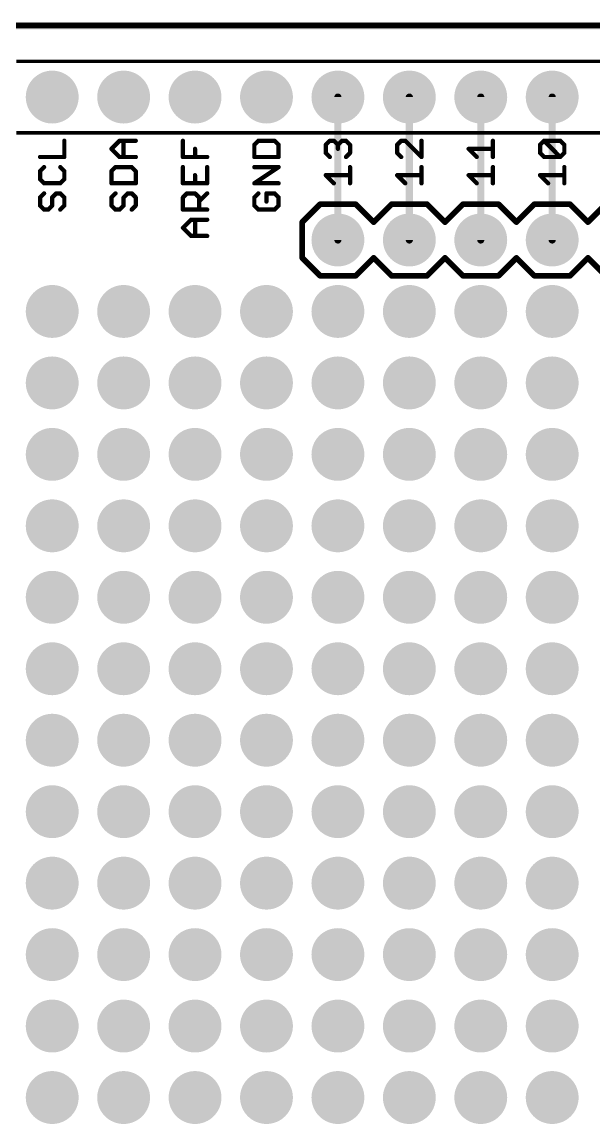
# Model space of a CAD drawing. Extents: x -16 to 96, y -18 to 53.
# Drawn here: x 9.09 to 29.43, y 14.3 to 53.47 of the extents above; entities that cross this region are included whole.
import ezdxf

# ---------------------------------------------------------------- set-up
doc = ezdxf.new("R2010")
doc.units = 0
for name, color, linetype in [('1', 12, 'CONTINUOUS'), ('16', 132, 'CONTINUOUS'), ('17', 110, 'CONTINUOUS'), ('18', 110, 'CONTINUOUS'), ('20', 53, 'CONTINUOUS'), ('21', 41, 'CONTINUOUS'), ('51', 53, 'CONTINUOUS')]:
    doc.layers.add(name, color=color, linetype=linetype)

# ---------------------------------------------------------------- blocks, each defined once
blk = doc.blocks.new('RECT')
blk.add_solid([(-0.5, -0.5), (0.5, -0.5), (-0.5, 0.5), (0.5, 0.5)])
blk = doc.blocks.new('ROUNDP')
at = {"const_width": 0.5}
blk.add_lwpolyline([(0, -0.25, 1), (0, 0.25, 1), (0, -0.25)], format="xyb", dxfattribs=at)
blk = doc.blocks.new('ROUNDV')
at = {"const_width": 0.5}
blk.add_lwpolyline([(0, -0.25, 1), (0, 0.25, 1), (0, -0.25)], format="xyb", dxfattribs=at)

msp = doc.modelspace()

# ---------------------------------------------------------------- linework, layer by layer
at = {"layer": '1', "const_width": 0.254}
for points in [[(55.88, 53.34), (2.54, 53.34)], [(20.32, 45.72), (20.32, 50.8)], [(22.86, 45.72), (22.86, 50.8)], [(25.4, 45.72), (25.4, 50.8)], [(27.94, 45.72), (27.94, 50.8)]]:
    msp.add_lwpolyline(points, dxfattribs=at)
at = {"layer": '1', "const_width": 0.127}
for points in [[(20.3835, 50.8, 1), (20.2565, 50.8)], [(22.9235, 50.8, 1), (22.7965, 50.8)], [(25.4635, 50.8, 1), (25.3365, 50.8)], [(28.0035, 50.8, 1), (27.8765, 50.8)], [(20.2565, 45.72, 1), (20.3835, 45.72)], [(22.7965, 45.72, 1), (22.9235, 45.72)], [(25.3365, 45.72, 1), (25.4635, 45.72)], [(27.8765, 45.72, 1), (28.0035, 45.72)]]:
    msp.add_lwpolyline(points, format="xyb", dxfattribs=at)
at = {"layer": '16', "const_width": 0.254}
msp.add_lwpolyline([(55.88, 53.34), (2.54, 53.34)], dxfattribs=at)
at = {"layer": '20', "const_width": 0.2032}
msp.add_lwpolyline([(55.88, 53.34), (2.54, 53.34)], dxfattribs=at)
at = {"layer": '21'}
for points, const_width in [([(10.5918, 48.6707), (10.5918, 49.2469)], 0.1524), ([(12.2675, 48.9588), (12.5556, 49.2469)], 0.1524), ([(12.5556, 48.6707), (12.2675, 48.9588)], 0.1524), ([(12.5556, 49.2469), (13.1318, 49.2469)], 0.1524), ([(12.6996, 48.6707), (12.6996, 49.2469)], 0.1524), ([(14.8075, 48.6707), (14.8075, 49.2469)], 0.1524), ([(15.2396, 48.6707), (15.2396, 48.9588)], 0.1524), ([(17.4915, 49.2469), (17.3475, 49.1029)], 0.1524), ([(17.3475, 49.1029), (17.3475, 48.6707)], 0.1524), ([(18.0677, 49.2469), (17.4915, 49.2469)], 0.1524), ([(18.2118, 49.1029), (18.0677, 49.2469)], 0.1524), ([(18.2118, 48.6707), (18.2118, 49.1029)], 0.1524), ([(19.8875, 49.1029), (20.0315, 49.2469)], 0.1524), ([(19.8875, 48.8147), (19.8875, 49.1029)], 0.1524), ([(20.0315, 49.2469), (20.1756, 49.2469)], 0.1524), ([(20.1756, 49.2469), (20.3196, 49.1029)], 0.1524), ([(20.3196, 49.1029), (20.4637, 49.2469)], 0.1524), ([(20.3196, 49.1029), (20.3196, 48.9588)], 0.1524), ([(20.4637, 49.2469), (20.6077, 49.2469)], 0.1524), ([(20.6077, 49.2469), (20.7518, 49.1029)], 0.1524), ([(20.7518, 49.1029), (20.7518, 48.8147)], 0.1524), ([(22.5715, 49.2469), (22.4275, 49.1029)], 0.1524), ([(22.4275, 49.1029), (22.4275, 48.8147)], 0.1524), ([(22.7156, 49.2469), (22.5715, 49.2469)], 0.1524), ([(23.2918, 48.6707), (22.7156, 49.2469)], 0.1524), ([(23.2918, 49.2469), (23.2918, 48.6707)], 0.1524), ([(25.2556, 48.6707), (24.9675, 48.9588)], 0.1524), ([(24.9675, 48.9588), (25.8318, 48.9588)], 0.1524), ([(25.8318, 48.6707), (25.8318, 49.2469)], 0.1524), ([(27.5075, 49.1029), (27.6515, 49.2469)], 0.1524), ([(27.5075, 48.8147), (27.5075, 49.1029)], 0.1524), ([(27.6515, 49.2469), (28.2277, 49.2469)], 0.1524), ([(28.2277, 48.6707), (27.6515, 49.2469)], 0.1524), ([(28.2277, 49.2469), (28.3718, 49.1029)], 0.1524), ([(28.3718, 49.1029), (28.3718, 48.8147)], 0.1524), ([(9.7275, 48.6707), (10.5918, 48.6707)], 0.1524), ([(13.1318, 48.6707), (12.5556, 48.6707)], 0.1524), ([(15.6718, 48.6707), (14.8075, 48.6707)], 0.1524), ([(17.3475, 48.6707), (18.2118, 48.6707)], 0.1524), ([(20.0315, 48.6707), (19.8875, 48.8147)], 0.1524), ([(20.7518, 48.8147), (20.6077, 48.6707)], 0.1524), ([(22.4275, 48.8147), (22.5715, 48.6707)], 0.1524), ([(27.6515, 48.6707), (27.5075, 48.8147)], 0.1524), ([(28.2277, 48.6707), (27.6515, 48.6707)], 0.1524), ([(28.3718, 48.8147), (28.2277, 48.6707)], 0.1524), ([(9.8715, 48.3114), (9.7275, 48.1673)], 0.1524), ([(9.7275, 48.1673), (9.7275, 47.8792)], 0.1524), ([(10.5918, 48.1673), (10.4477, 48.3114)], 0.1524), ([(10.5918, 47.8792), (10.5918, 48.1673)], 0.1524), ([(12.4115, 48.3114), (12.2675, 48.1673)], 0.1524), ([(12.2675, 48.1673), (12.2675, 47.7352)], 0.1524), ([(12.9877, 48.3114), (12.4115, 48.3114)], 0.1524), ([(13.1318, 48.1673), (12.9877, 48.3114)], 0.1524), ([(13.1318, 47.7352), (13.1318, 48.1673)], 0.1524), ([(14.8075, 48.3114), (14.8075, 47.7352)], 0.1524), ([(15.6718, 47.7352), (15.6718, 48.3114)], 0.1524), ([(17.3475, 47.7352), (18.2118, 48.3114)], 0.1524), ([(18.2118, 48.3114), (17.3475, 48.3114)], 0.1524), ([(20.7518, 47.7352), (20.7518, 48.3114)], 0.1524), ([(23.2918, 47.7352), (23.2918, 48.3114)], 0.1524), ([(25.8318, 47.7352), (25.8318, 48.3114)], 0.1524), ([(28.3718, 47.7352), (28.3718, 48.3114)], 0.1524), ([(9.7275, 47.8792), (9.8715, 47.7352)], 0.1524), ([(9.8715, 47.7352), (10.4477, 47.7352)], 0.1524), ([(10.4477, 47.7352), (10.5918, 47.8792)], 0.1524), ([(12.2675, 47.7352), (13.1318, 47.7352)], 0.1524), ([(14.8075, 47.7352), (15.6718, 47.7352)], 0.1524), ([(15.2396, 47.7352), (15.2396, 48.0233)], 0.1524), ([(18.2118, 47.7352), (17.3475, 47.7352)], 0.1524), ([(20.1756, 47.7352), (19.8875, 48.0233)], 0.1524), ([(19.8875, 48.0233), (20.7518, 48.0233)], 0.1524), ([(22.7156, 47.7352), (22.4275, 48.0233)], 0.1524), ([(22.4275, 48.0233), (23.2918, 48.0233)], 0.1524), ([(25.2556, 47.7352), (24.9675, 48.0233)], 0.1524), ([(24.9675, 48.0233), (25.8318, 48.0233)], 0.1524), ([(27.7956, 47.7352), (27.5075, 48.0233)], 0.1524), ([(27.5075, 48.0233), (28.3718, 48.0233)], 0.1524), ([(9.8715, 47.3759), (9.7275, 47.2318)], 0.1524), ([(10.1596, 47.2318), (10.3037, 47.3759)], 0.1524), ([(10.3037, 47.3759), (10.4477, 47.3759)], 0.1524), ([(10.4477, 47.3759), (10.5918, 47.2318)], 0.1524), ([(12.4115, 47.3759), (12.2675, 47.2318)], 0.1524), ([(12.6996, 47.2318), (12.8437, 47.3759)], 0.1524), ([(12.8437, 47.3759), (12.9877, 47.3759)], 0.1524), ([(12.9877, 47.3759), (13.1318, 47.2318)], 0.1524), ([(14.8075, 47.2318), (14.9515, 47.3759)], 0.1524), ([(14.9515, 47.3759), (15.2396, 47.3759)], 0.1524), ([(15.2396, 47.3759), (15.3837, 47.2318)], 0.1524), ([(15.3837, 47.0878), (15.6718, 47.3759)], 0.1524), ([(17.4915, 47.3759), (17.3475, 47.2318)], 0.1524), ([(18.0677, 47.3759), (17.7796, 47.3759)], 0.1524), ([(17.7796, 47.3759), (17.7796, 47.0878)], 0.1524), ([(18.2118, 47.2318), (18.0677, 47.3759)], 0.1524), ([(9.7275, 47.2318), (9.7275, 46.9437)], 0.1524), ([(9.7275, 46.9437), (9.8715, 46.7996)], 0.1524), ([(10.0156, 46.7996), (10.1596, 46.9437)], 0.1524), ([(10.1596, 46.9437), (10.1596, 47.2318)], 0.1524), ([(10.5918, 46.9437), (10.4477, 46.7996)], 0.1524), ([(10.5918, 47.2318), (10.5918, 46.9437)], 0.1524), ([(12.2675, 47.2318), (12.2675, 46.9437)], 0.1524), ([(12.2675, 46.9437), (12.4115, 46.7996)], 0.1524), ([(12.5556, 46.7996), (12.6996, 46.9437)], 0.1524), ([(12.6996, 46.9437), (12.6996, 47.2318)], 0.1524), ([(13.1318, 46.9437), (12.9877, 46.7996)], 0.1524), ([(13.1318, 47.2318), (13.1318, 46.9437)], 0.1524), ([(14.8075, 46.7996), (14.8075, 47.2318)], 0.1524), ([(15.3837, 47.2318), (15.3837, 46.7996)], 0.1524), ([(17.3475, 47.2318), (17.3475, 46.9437)], 0.1524), ([(17.3475, 46.9437), (17.4915, 46.7996)], 0.1524), ([(18.0677, 46.7996), (18.2118, 46.9437)], 0.1524), ([(18.2118, 46.9437), (18.2118, 47.2318)], 0.1524), ([(19.05, 46.355), (19.685, 46.99)], 0.2032), ([(19.685, 46.99), (20.955, 46.99)], 0.2032), ([(20.955, 46.99), (21.59, 46.355)], 0.2032), ([(21.59, 46.355), (22.225, 46.99)], 0.2032), ([(22.225, 46.99), (23.495, 46.99)], 0.2032), ([(23.495, 46.99), (24.13, 46.355)], 0.2032), ([(24.13, 46.355), (24.765, 46.99)], 0.2032), ([(24.765, 46.99), (26.035, 46.99)], 0.2032), ([(26.67, 46.355), (26.035, 46.99)], 0.2032), ([(26.67, 46.355), (27.305, 46.99)], 0.2032), ([(27.305, 46.99), (28.575, 46.99)], 0.2032), ([(28.575, 46.99), (29.21, 46.355)], 0.2032), ([(29.21, 46.355), (29.845, 46.99)], 0.2032), ([(9.8715, 46.7996), (10.0156, 46.7996)], 0.1524), ([(12.4115, 46.7996), (12.5556, 46.7996)], 0.1524), ([(15.6718, 46.7996), (14.8075, 46.7996)], 0.1524), ([(17.4915, 46.7996), (18.0677, 46.7996)], 0.1524), ([(14.8075, 46.1522), (15.0956, 46.4403)], 0.1524), ([(15.0956, 45.8641), (14.8075, 46.1522)], 0.1524), ([(15.0956, 46.4403), (15.6718, 46.4403)], 0.1524), ([(15.2396, 45.8641), (15.2396, 46.4403)], 0.1524), ([(19.05, 45.085), (19.05, 46.355)], 0.2032), ([(15.6718, 45.8641), (15.0956, 45.8641)], 0.1524), ([(19.685, 44.45), (19.05, 45.085)], 0.2032), ([(21.59, 45.085), (20.955, 44.45)], 0.2032), ([(22.225, 44.45), (21.59, 45.085)], 0.2032), ([(24.13, 45.085), (23.495, 44.45)], 0.2032), ([(24.765, 44.45), (24.13, 45.085)], 0.2032), ([(26.035, 44.45), (26.67, 45.085)], 0.2032), ([(27.305, 44.45), (26.67, 45.085)], 0.2032), ([(29.21, 45.085), (28.575, 44.45)], 0.2032), ([(29.845, 44.45), (29.21, 45.085)], 0.2032), ([(20.955, 44.45), (19.685, 44.45)], 0.2032), ([(23.495, 44.45), (22.225, 44.45)], 0.2032), ([(26.035, 44.45), (24.765, 44.45)], 0.2032), ([(28.575, 44.45), (27.305, 44.45)], 0.2032)]:
    msp.add_lwpolyline(points, dxfattribs=dict(at, const_width=const_width))
for points, const_width in [([(10.6299, 49.2469, 1), (10.5537, 49.2469)], 0.0762), ([(12.2944, 48.9857, 1), (12.2405, 48.9319)], 0.0762), ([(12.2405, 48.9857, 1), (12.2944, 48.9319)], 0.0762), ([(12.5556, 49.285, 1), (12.5556, 49.2088)], 0.0762), ([(12.5825, 49.22, 1), (12.5286, 49.2738)], 0.0762), ([(12.7377, 49.2469, 1), (12.6615, 49.2469)], 0.0762), ([(13.1318, 49.2088, 1), (13.1318, 49.285)], 0.0762), ([(14.8456, 49.2469, 1), (14.7694, 49.2469)], 0.0762), ([(15.2777, 48.9588, 1), (15.2015, 48.9588)], 0.0762), ([(17.3205, 49.1298, 1), (17.3744, 49.0759)], 0.0762), ([(17.3856, 49.1029, 1), (17.3094, 49.1029)], 0.0762), ([(17.4915, 49.285, 1), (17.4915, 49.2088)], 0.0762), ([(17.5185, 49.22, 1), (17.4646, 49.2738)], 0.0762), ([(18.0947, 49.2738, 1), (18.0408, 49.22)], 0.0762), ([(18.0677, 49.2088, 1), (18.0677, 49.285)], 0.0762), ([(18.2499, 49.1029, 1), (18.1737, 49.1029)], 0.0762), ([(18.1849, 49.0759, 1), (18.2387, 49.1298)], 0.0762), ([(19.8605, 49.1298, 1), (19.9144, 49.0759)], 0.0762), ([(19.9256, 49.1029, 1), (19.8494, 49.1029)], 0.0762), ([(20.0315, 49.285, 1), (20.0315, 49.2088)], 0.0762), ([(20.0585, 49.22, 1), (20.0046, 49.2738)], 0.0762), ([(20.2025, 49.2738, 1), (20.1486, 49.22)], 0.0762), ([(20.1756, 49.2088, 1), (20.1756, 49.285)], 0.0762), ([(20.3577, 49.1029, 1), (20.2815, 49.1029)], 0.0762), ([(20.2927, 49.1298, 1), (20.3466, 49.0759)], 0.0762), ([(20.2815, 48.9588, 1), (20.3577, 48.9588)], 0.0762), ([(20.2927, 49.0759, 1), (20.3466, 49.1298)], 0.0762), ([(20.4637, 49.285, 1), (20.4637, 49.2088)], 0.0762), ([(20.4906, 49.22, 1), (20.4367, 49.2738)], 0.0762), ([(20.6347, 49.2738, 1), (20.5808, 49.22)], 0.0762), ([(20.6077, 49.2088, 1), (20.6077, 49.285)], 0.0762), ([(20.7899, 49.1029, 1), (20.7137, 49.1029)], 0.0762), ([(20.7249, 49.0759, 1), (20.7787, 49.1298)], 0.0762), ([(22.4005, 49.1298, 1), (22.4544, 49.0759)], 0.0762), ([(22.4656, 49.1029, 1), (22.3894, 49.1029)], 0.0762), ([(22.5715, 49.285, 1), (22.5715, 49.2088)], 0.0762), ([(22.5985, 49.22, 1), (22.5446, 49.2738)], 0.0762), ([(22.7425, 49.2738, 1), (22.6886, 49.22)], 0.0762), ([(22.7156, 49.2088, 1), (22.7156, 49.285)], 0.0762), ([(23.3299, 49.2469, 1), (23.2537, 49.2469)], 0.0762), ([(24.9944, 48.9857, 1), (24.9405, 48.9319)], 0.0762), ([(24.9675, 48.9969, 1), (24.9675, 48.9207)], 0.0762), ([(25.8699, 49.2469, 1), (25.7937, 49.2469)], 0.0762), ([(25.8318, 48.9207, 1), (25.8318, 48.9969)], 0.0762), ([(27.4805, 49.1298, 1), (27.5344, 49.0759)], 0.0762), ([(27.5456, 49.1029, 1), (27.4694, 49.1029)], 0.0762), ([(27.6515, 49.285, 1), (27.6515, 49.2088)], 0.0762), ([(27.6785, 49.2738, 1), (27.6246, 49.22)], 0.0762), ([(27.6785, 49.22, 1), (27.6246, 49.2738)], 0.0762), ([(28.2547, 49.2738, 1), (28.2008, 49.22)], 0.0762), ([(28.2277, 49.2088, 1), (28.2277, 49.285)], 0.0762), ([(28.4099, 49.1029, 1), (28.3337, 49.1029)], 0.0762), ([(28.3449, 49.0759, 1), (28.3987, 49.1298)], 0.0762), ([(9.7275, 48.7088, 1), (9.7275, 48.6326)], 0.0762), ([(10.5537, 48.6707, 1), (10.6299, 48.6707)], 0.0762), ([(10.5918, 48.6326, 1), (10.5918, 48.7088)], 0.0762), ([(12.5556, 48.7088, 1), (12.5556, 48.6326)], 0.0762), ([(12.5286, 48.6437, 1), (12.5825, 48.6976)], 0.0762), ([(12.6615, 48.6707, 1), (12.7377, 48.6707)], 0.0762), ([(13.1318, 48.6326, 1), (13.1318, 48.7088)], 0.0762), ([(14.8075, 48.7088, 1), (14.8075, 48.6326)], 0.0762), ([(14.7694, 48.6707, 1), (14.8456, 48.6707)], 0.0762), ([(15.2015, 48.6707, 1), (15.2777, 48.6707)], 0.0762), ([(15.6718, 48.6326, 1), (15.6718, 48.7088)], 0.0762), ([(17.3475, 48.7088, 1), (17.3475, 48.6326)], 0.0762), ([(17.3094, 48.6707, 1), (17.3856, 48.6707)], 0.0762), ([(18.1737, 48.6707, 1), (18.2499, 48.6707)], 0.0762), ([(18.2118, 48.6326, 1), (18.2118, 48.7088)], 0.0762), ([(19.9144, 48.8417, 1), (19.8605, 48.7878)], 0.0762), ([(19.8494, 48.8147, 1), (19.9256, 48.8147)], 0.0762), ([(20.0046, 48.6437, 1), (20.0585, 48.6976)], 0.0762), ([(20.5808, 48.6976, 1), (20.6347, 48.6437)], 0.0762), ([(20.7137, 48.8147, 1), (20.7899, 48.8147)], 0.0762), ([(20.7787, 48.7878, 1), (20.7249, 48.8417)], 0.0762), ([(22.4544, 48.8417, 1), (22.4005, 48.7878)], 0.0762), ([(22.3894, 48.8147, 1), (22.4656, 48.8147)], 0.0762), ([(22.5446, 48.6437, 1), (22.5985, 48.6976)], 0.0762), ([(23.2537, 48.6707, 1), (23.3299, 48.6707)], 0.0762), ([(23.2649, 48.6437, 1), (23.3187, 48.6976)], 0.0762), ([(25.2286, 48.6437, 1), (25.2825, 48.6976)], 0.0762), ([(25.7937, 48.6707, 1), (25.8699, 48.6707)], 0.0762), ([(27.5344, 48.8417, 1), (27.4805, 48.7878)], 0.0762), ([(27.4694, 48.8147, 1), (27.5456, 48.8147)], 0.0762), ([(27.6515, 48.7088, 1), (27.6515, 48.6326)], 0.0762), ([(27.6246, 48.6437, 1), (27.6785, 48.6976)], 0.0762), ([(28.2008, 48.6976, 1), (28.2547, 48.6437)], 0.0762), ([(28.2008, 48.6437, 1), (28.2547, 48.6976)], 0.0762), ([(28.2277, 48.6326, 1), (28.2277, 48.7088)], 0.0762), ([(28.3337, 48.8147, 1), (28.4099, 48.8147)], 0.0762), ([(28.3987, 48.7878, 1), (28.3449, 48.8417)], 0.0762), ([(9.7005, 48.1943, 1), (9.7544, 48.1404)], 0.0762), ([(9.7656, 48.1673, 1), (9.6894, 48.1673)], 0.0762), ([(9.8985, 48.2844, 1), (9.8446, 48.3383)], 0.0762), ([(10.4747, 48.3383, 1), (10.4208, 48.2844)], 0.0762), ([(10.6299, 48.1673, 1), (10.5537, 48.1673)], 0.0762), ([(10.5649, 48.1404, 1), (10.6187, 48.1943)], 0.0762), ([(12.2405, 48.1943, 1), (12.2944, 48.1404)], 0.0762), ([(12.3056, 48.1673, 1), (12.2294, 48.1673)], 0.0762), ([(12.4115, 48.3495, 1), (12.4115, 48.2733)], 0.0762), ([(12.4385, 48.2844, 1), (12.3846, 48.3383)], 0.0762), ([(13.0147, 48.3383, 1), (12.9608, 48.2844)], 0.0762), ([(12.9877, 48.2733, 1), (12.9877, 48.3495)], 0.0762), ([(13.1699, 48.1673, 1), (13.0937, 48.1673)], 0.0762), ([(13.1049, 48.1404, 1), (13.1587, 48.1943)], 0.0762), ([(14.8456, 48.3114, 1), (14.7694, 48.3114)], 0.0762), ([(15.7099, 48.3114, 1), (15.6337, 48.3114)], 0.0762), ([(17.3475, 48.3495, 1), (17.3475, 48.2733)], 0.0762), ([(18.2329, 48.2797, 1), (18.1907, 48.3431)], 0.0762), ([(18.2118, 48.2733, 1), (18.2118, 48.3495)], 0.0762), ([(20.7899, 48.3114, 1), (20.7137, 48.3114)], 0.0762), ([(23.3299, 48.3114, 1), (23.2537, 48.3114)], 0.0762), ([(25.8699, 48.3114, 1), (25.7937, 48.3114)], 0.0762), ([(28.4099, 48.3114, 1), (28.3337, 48.3114)], 0.0762), ([(9.7544, 47.9062, 1), (9.7005, 47.8523)], 0.0762), ([(9.6894, 47.8792, 1), (9.7656, 47.8792)], 0.0762), ([(9.8715, 47.7733, 1), (9.8715, 47.6971)], 0.0762), ([(9.8446, 47.7082, 1), (9.8985, 47.7621)], 0.0762), ([(10.4208, 47.7621, 1), (10.4747, 47.7082)], 0.0762), ([(10.4477, 47.6971, 1), (10.4477, 47.7733)], 0.0762), ([(10.5537, 47.8792, 1), (10.6299, 47.8792)], 0.0762), ([(10.6187, 47.8523, 1), (10.5649, 47.9062)], 0.0762), ([(12.2675, 47.7733, 1), (12.2675, 47.6971)], 0.0762), ([(13.1318, 47.6971, 1), (13.1318, 47.7733)], 0.0762), ([(14.8075, 47.7733, 1), (14.8075, 47.6971)], 0.0762), ([(15.2777, 48.0233, 1), (15.2015, 48.0233)], 0.0762), ([(15.6718, 47.6971, 1), (15.6718, 47.7733)], 0.0762), ([(17.3263, 47.7669, 1), (17.3686, 47.7035)], 0.0762), ([(17.3475, 47.7733, 1), (17.3475, 47.6971)], 0.0762), ([(18.2118, 47.6971, 1), (18.2118, 47.7733)], 0.0762), ([(19.9144, 48.0502, 1), (19.8605, 47.9963)], 0.0762), ([(19.8875, 48.0614, 1), (19.8875, 47.9852)], 0.0762), ([(20.1486, 47.7082, 1), (20.2025, 47.7621)], 0.0762), ([(20.7518, 47.9852, 1), (20.7518, 48.0614)], 0.0762), ([(22.4544, 48.0502, 1), (22.4005, 47.9963)], 0.0762), ([(22.4275, 48.0614, 1), (22.4275, 47.9852)], 0.0762), ([(22.6886, 47.7082, 1), (22.7425, 47.7621)], 0.0762), ([(23.2918, 47.9852, 1), (23.2918, 48.0614)], 0.0762), ([(24.9944, 48.0502, 1), (24.9405, 47.9963)], 0.0762), ([(24.9675, 48.0614, 1), (24.9675, 47.9852)], 0.0762), ([(25.2286, 47.7082, 1), (25.2825, 47.7621)], 0.0762), ([(25.8318, 47.9852, 1), (25.8318, 48.0614)], 0.0762), ([(27.5344, 48.0502, 1), (27.4805, 47.9963)], 0.0762), ([(27.5075, 48.0614, 1), (27.5075, 47.9852)], 0.0762), ([(27.7686, 47.7082, 1), (27.8225, 47.7621)], 0.0762), ([(28.3718, 47.9852, 1), (28.3718, 48.0614)], 0.0762), ([(9.8985, 47.3489, 1), (9.8446, 47.4028)], 0.0762), ([(10.3037, 47.414, 1), (10.3037, 47.3378)], 0.0762), ([(10.3306, 47.3489, 1), (10.2767, 47.4028)], 0.0762), ([(10.4747, 47.4028, 1), (10.4208, 47.3489)], 0.0762), ([(10.4477, 47.3378, 1), (10.4477, 47.414)], 0.0762), ([(12.2294, 47.7352, 1), (12.3056, 47.7352)], 0.0762), ([(12.4385, 47.3489, 1), (12.3846, 47.4028)], 0.0762), ([(12.8437, 47.414, 1), (12.8437, 47.3378)], 0.0762), ([(12.8706, 47.3489, 1), (12.8167, 47.4028)], 0.0762), ([(13.0147, 47.4028, 1), (12.9608, 47.3489)], 0.0762), ([(12.9877, 47.3378, 1), (12.9877, 47.414)], 0.0762), ([(13.0937, 47.7352, 1), (13.1699, 47.7352)], 0.0762), ([(14.7694, 47.7352, 1), (14.8456, 47.7352)], 0.0762), ([(14.9515, 47.414, 1), (14.9515, 47.3378)], 0.0762), ([(14.9785, 47.3489, 1), (14.9246, 47.4028)], 0.0762), ([(15.2015, 47.7352, 1), (15.2777, 47.7352)], 0.0762), ([(15.2666, 47.4028, 1), (15.2127, 47.3489)], 0.0762), ([(15.2396, 47.3378, 1), (15.2396, 47.414)], 0.0762), ([(15.6337, 47.7352, 1), (15.7099, 47.7352)], 0.0762), ([(15.6987, 47.3489, 1), (15.6449, 47.4028)], 0.0762), ([(17.5185, 47.3489, 1), (17.4646, 47.4028)], 0.0762), ([(17.7796, 47.414, 1), (17.7796, 47.3378)], 0.0762), ([(17.8177, 47.3759, 1), (17.7415, 47.3759)], 0.0762), ([(18.0947, 47.4028, 1), (18.0408, 47.3489)], 0.0762), ([(18.0677, 47.3378, 1), (18.0677, 47.414)], 0.0762), ([(20.7137, 47.7352, 1), (20.7899, 47.7352)], 0.0762), ([(23.2537, 47.7352, 1), (23.3299, 47.7352)], 0.0762), ([(25.7937, 47.7352, 1), (25.8699, 47.7352)], 0.0762), ([(28.3337, 47.7352, 1), (28.4099, 47.7352)], 0.0762), ([(9.7005, 47.2588, 1), (9.7544, 47.2049)], 0.0762), ([(9.7656, 47.2318, 1), (9.6894, 47.2318)], 0.0762), ([(9.7544, 46.9706, 1), (9.7005, 46.9168)], 0.0762), ([(10.1977, 47.2318, 1), (10.1215, 47.2318)], 0.0762), ([(10.1327, 47.2588, 1), (10.1866, 47.2049)], 0.0762), ([(10.1866, 46.9168, 1), (10.1327, 46.9706)], 0.0762), ([(10.6299, 47.2318, 1), (10.5537, 47.2318)], 0.0762), ([(10.5649, 47.2049, 1), (10.6187, 47.2588)], 0.0762), ([(10.6187, 46.9168, 1), (10.5649, 46.9706)], 0.0762), ([(12.2405, 47.2588, 1), (12.2944, 47.2049)], 0.0762), ([(12.3056, 47.2318, 1), (12.2294, 47.2318)], 0.0762), ([(12.2944, 46.9706, 1), (12.2405, 46.9168)], 0.0762), ([(12.7377, 47.2318, 1), (12.6615, 47.2318)], 0.0762), ([(12.6727, 47.2588, 1), (12.7266, 47.2049)], 0.0762), ([(12.7266, 46.9168, 1), (12.6727, 46.9706)], 0.0762), ([(13.1699, 47.2318, 1), (13.0937, 47.2318)], 0.0762), ([(13.1049, 47.2049, 1), (13.1587, 47.2588)], 0.0762), ([(13.1587, 46.9168, 1), (13.1049, 46.9706)], 0.0762), ([(14.7805, 47.2588, 1), (14.8344, 47.2049)], 0.0762), ([(14.8456, 47.2318, 1), (14.7694, 47.2318)], 0.0762), ([(15.3567, 47.1147, 1), (15.4106, 47.0608)], 0.0762), ([(15.4218, 47.2318, 1), (15.3456, 47.2318)], 0.0762), ([(15.3567, 47.2049, 1), (15.4106, 47.2588)], 0.0762), ([(17.3205, 47.2588, 1), (17.3744, 47.2049)], 0.0762), ([(17.3856, 47.2318, 1), (17.3094, 47.2318)], 0.0762), ([(17.3744, 46.9706, 1), (17.3205, 46.9168)], 0.0762), ([(17.7415, 47.0878, 1), (17.8177, 47.0878)], 0.0762), ([(18.2499, 47.2318, 1), (18.1737, 47.2318)], 0.0762), ([(18.1849, 47.2049, 1), (18.2387, 47.2588)], 0.0762), ([(18.2387, 46.9168, 1), (18.1849, 46.9706)], 0.0762), ([(19.685, 47.0408, 1), (19.685, 46.9392)], 0.1016), ([(19.7209, 46.9541, 1), (19.6491, 47.0259)], 0.1016), ([(20.9909, 47.0259, 1), (20.9191, 46.9541)], 0.1016), ([(20.955, 46.9392, 1), (20.955, 47.0408)], 0.1016), ([(22.225, 47.0408, 1), (22.225, 46.9392)], 0.1016), ([(22.2609, 46.9541, 1), (22.1891, 47.0259)], 0.1016), ([(23.5309, 47.0259, 1), (23.4591, 46.9541)], 0.1016), ([(23.495, 46.9392, 1), (23.495, 47.0408)], 0.1016), ([(24.765, 47.0408, 1), (24.765, 46.9392)], 0.1016), ([(24.8009, 46.9541, 1), (24.7291, 47.0259)], 0.1016), ([(26.0709, 47.0259, 1), (25.9991, 46.9541)], 0.1016), ([(26.035, 46.9392, 1), (26.035, 47.0408)], 0.1016), ([(27.305, 47.0408, 1), (27.305, 46.9392)], 0.1016), ([(27.3409, 46.9541, 1), (27.2691, 47.0259)], 0.1016), ([(28.6109, 47.0259, 1), (28.5391, 46.9541)], 0.1016), ([(28.575, 46.9392, 1), (28.575, 47.0408)], 0.1016), ([(9.6894, 46.9437, 1), (9.7656, 46.9437)], 0.0762), ([(9.8715, 46.8377, 1), (9.8715, 46.7615)], 0.0762), ([(9.8446, 46.7727, 1), (9.8985, 46.8266)], 0.0762), ([(9.9886, 46.8266, 1), (10.0425, 46.7727)], 0.0762), ([(10.0156, 46.7615, 1), (10.0156, 46.8377)], 0.0762), ([(10.1215, 46.9437, 1), (10.1977, 46.9437)], 0.0762), ([(10.4208, 46.8266, 1), (10.4747, 46.7727)], 0.0762), ([(10.5537, 46.9437, 1), (10.6299, 46.9437)], 0.0762), ([(12.2294, 46.9437, 1), (12.3056, 46.9437)], 0.0762), ([(12.4115, 46.8377, 1), (12.4115, 46.7615)], 0.0762), ([(12.3846, 46.7727, 1), (12.4385, 46.8266)], 0.0762), ([(12.5286, 46.8266, 1), (12.5825, 46.7727)], 0.0762), ([(12.5556, 46.7615, 1), (12.5556, 46.8377)], 0.0762), ([(12.6615, 46.9437, 1), (12.7377, 46.9437)], 0.0762), ([(12.9608, 46.8266, 1), (13.0147, 46.7727)], 0.0762), ([(13.0937, 46.9437, 1), (13.1699, 46.9437)], 0.0762), ([(14.8075, 46.8377, 1), (14.8075, 46.7615)], 0.0762), ([(14.7694, 46.7996, 1), (14.8456, 46.7996)], 0.0762), ([(15.3456, 46.7996, 1), (15.4218, 46.7996)], 0.0762), ([(15.6718, 46.7615, 1), (15.6718, 46.8377)], 0.0762), ([(17.3094, 46.9437, 1), (17.3856, 46.9437)], 0.0762), ([(17.4915, 46.8377, 1), (17.4915, 46.7615)], 0.0762), ([(17.4646, 46.7727, 1), (17.5185, 46.8266)], 0.0762), ([(18.0408, 46.8266, 1), (18.0947, 46.7727)], 0.0762), ([(18.0677, 46.7615, 1), (18.0677, 46.8377)], 0.0762), ([(18.1737, 46.9437, 1), (18.2499, 46.9437)], 0.0762), ([(14.8344, 46.1792, 1), (14.7805, 46.1253)], 0.0762), ([(14.7805, 46.1792, 1), (14.8344, 46.1253)], 0.0762), ([(15.0956, 46.4784, 1), (15.0956, 46.4022)], 0.0762), ([(15.1225, 46.4134, 1), (15.0686, 46.4673)], 0.0762), ([(15.2777, 46.4403, 1), (15.2015, 46.4403)], 0.0762), ([(15.6718, 46.4022, 1), (15.6718, 46.4784)], 0.0762), ([(19.1008, 46.355, 1), (18.9992, 46.355)], 0.1016), ([(19.0141, 46.3909, 1), (19.0859, 46.3191)], 0.1016), ([(21.5541, 46.3909, 1), (21.6259, 46.3191)], 0.1016), ([(21.5541, 46.3191, 1), (21.6259, 46.3909)], 0.1016), ([(24.0941, 46.3909, 1), (24.1659, 46.3191)], 0.1016), ([(24.0941, 46.3191, 1), (24.1659, 46.3909)], 0.1016), ([(26.6341, 46.3909, 1), (26.7059, 46.3191)], 0.1016), ([(26.6341, 46.3191, 1), (26.7059, 46.3909)], 0.1016), ([(29.1741, 46.3909, 1), (29.2459, 46.3191)], 0.1016), ([(29.1741, 46.3191, 1), (29.2459, 46.3909)], 0.1016), ([(15.0956, 45.9022, 1), (15.0956, 45.826)], 0.0762), ([(15.0686, 45.8372, 1), (15.1225, 45.8911)], 0.0762), ([(15.2015, 45.8641, 1), (15.2777, 45.8641)], 0.0762), ([(15.6718, 45.826, 1), (15.6718, 45.9022)], 0.0762), ([(19.0859, 45.1209, 1), (19.0141, 45.0491)], 0.1016), ([(18.9992, 45.085, 1), (19.1008, 45.085)], 0.1016), ([(21.6259, 45.1209, 1), (21.5541, 45.0491)], 0.1016), ([(21.6259, 45.0491, 1), (21.5541, 45.1209)], 0.1016), ([(24.1659, 45.1209, 1), (24.0941, 45.0491)], 0.1016), ([(24.1659, 45.0491, 1), (24.0941, 45.1209)], 0.1016), ([(26.7059, 45.1209, 1), (26.6341, 45.0491)], 0.1016), ([(26.7059, 45.0491, 1), (26.6341, 45.1209)], 0.1016), ([(29.2459, 45.1209, 1), (29.1741, 45.0491)], 0.1016), ([(29.2459, 45.0491, 1), (29.1741, 45.1209)], 0.1016), ([(19.685, 44.5008, 1), (19.685, 44.3992)], 0.1016), ([(19.6491, 44.4141, 1), (19.7209, 44.4859)], 0.1016), ([(20.9191, 44.4859, 1), (20.9909, 44.4141)], 0.1016), ([(20.955, 44.3992, 1), (20.955, 44.5008)], 0.1016), ([(22.225, 44.5008, 1), (22.225, 44.3992)], 0.1016), ([(22.1891, 44.4141, 1), (22.2609, 44.4859)], 0.1016), ([(23.4591, 44.4859, 1), (23.5309, 44.4141)], 0.1016), ([(23.495, 44.3992, 1), (23.495, 44.5008)], 0.1016), ([(24.765, 44.5008, 1), (24.765, 44.3992)], 0.1016), ([(24.7291, 44.4141, 1), (24.8009, 44.4859)], 0.1016), ([(25.9991, 44.4859, 1), (26.0709, 44.4141)], 0.1016), ([(26.035, 44.3992, 1), (26.035, 44.5008)], 0.1016), ([(27.305, 44.5008, 1), (27.305, 44.3992)], 0.1016), ([(27.2691, 44.4141, 1), (27.3409, 44.4859)], 0.1016), ([(28.5391, 44.4859, 1), (28.6109, 44.4141)], 0.1016), ([(28.575, 44.3992, 1), (28.575, 44.5008)], 0.1016)]:
    msp.add_lwpolyline(points, format="xyb", dxfattribs=dict(at, const_width=const_width))
at = {"layer": '51'}
for points, const_width in [([(55.88, 53.34), (2.54, 53.34)], 0.254), ([(8.89, 52.07), (34.29, 52.07)], 0.127), ([(34.29, 49.53), (8.89, 49.53)], 0.127)]:
    msp.add_lwpolyline(points, dxfattribs=dict(at, const_width=const_width))

# ---------------------------------------------------------------- block references
at = {"layer": '17', "xscale": 1.8796, "yscale": 1.8796}
for p in [(10.16, 50.8), (10.16, 50.8), (12.7, 50.8), (12.7, 50.8), (15.24, 50.8), (15.24, 50.8), (17.78, 50.8), (17.78, 50.8), (20.32, 50.8), (20.32, 50.8), (22.86, 50.8), (22.86, 50.8), (25.4, 50.8), (25.4, 50.8), (27.94, 50.8), (27.94, 50.8)]:
    msp.add_blockref('ROUNDP', p, dxfattribs=at)
at = {"layer": '17', "xscale": 1.8796, "yscale": 1.8796, "rotation": 270}
for p in [(20.32, 45.72), (20.32, 45.72), (22.86, 45.72), (22.86, 45.72), (25.4, 45.72), (25.4, 45.72), (27.94, 45.72), (27.94, 45.72)]:
    msp.add_blockref('ROUNDP', p, dxfattribs=at)
at = {"layer": '18', "xscale": 1.8796, "yscale": 1.8796}
for p in [(10.16, 43.18), (10.16, 43.18), (12.7, 43.18), (12.7, 43.18), (15.24, 43.18), (15.24, 43.18), (17.78, 43.18), (17.78, 43.18), (20.32, 43.18), (20.32, 43.18), (22.86, 43.18), (22.86, 43.18), (25.4, 43.18), (25.4, 43.18), (27.94, 43.18), (27.94, 43.18), (10.16, 40.64), (10.16, 40.64), (12.7, 40.64), (12.7, 40.64), (15.24, 40.64), (15.24, 40.64), (17.78, 40.64), (17.78, 40.64), (20.32, 40.64), (20.32, 40.64), (22.86, 40.64), (22.86, 40.64), (25.4, 40.64), (25.4, 40.64), (27.94, 40.64), (27.94, 40.64), (10.16, 38.1), (10.16, 38.1), (12.7, 38.1), (12.7, 38.1), (15.24, 38.1), (15.24, 38.1), (17.78, 38.1), (17.78, 38.1), (20.32, 38.1), (20.32, 38.1), (22.86, 38.1), (22.86, 38.1), (25.4, 38.1), (25.4, 38.1), (27.94, 38.1), (27.94, 38.1), (10.16, 35.56), (10.16, 35.56), (12.7, 35.56), (12.7, 35.56), (15.24, 35.56), (15.24, 35.56), (17.78, 35.56), (17.78, 35.56), (20.32, 35.56), (20.32, 35.56), (22.86, 35.56), (22.86, 35.56), (25.4, 35.56), (25.4, 35.56), (27.94, 35.56), (27.94, 35.56), (10.16, 33.02), (10.16, 33.02), (12.7, 33.02), (12.7, 33.02), (15.24, 33.02), (15.24, 33.02), (17.78, 33.02), (17.78, 33.02), (20.32, 33.02), (20.32, 33.02), (22.86, 33.02), (22.86, 33.02), (25.4, 33.02), (25.4, 33.02), (27.94, 33.02), (27.94, 33.02), (10.16, 30.48), (10.16, 30.48), (12.7, 30.48), (12.7, 30.48), (15.24, 30.48), (15.24, 30.48), (17.78, 30.48), (17.78, 30.48), (20.32, 30.48), (20.32, 30.48), (22.86, 30.48), (22.86, 30.48), (25.4, 30.48), (25.4, 30.48), (27.94, 30.48), (27.94, 30.48), (10.16, 27.94), (10.16, 27.94), (12.7, 27.94), (12.7, 27.94), (15.24, 27.94), (15.24, 27.94), (17.78, 27.94), (17.78, 27.94), (20.32, 27.94), (20.32, 27.94), (22.86, 27.94), (22.86, 27.94), (25.4, 27.94), (25.4, 27.94), (27.94, 27.94), (27.94, 27.94), (10.16, 25.4), (10.16, 25.4), (12.7, 25.4), (12.7, 25.4), (15.24, 25.4), (15.24, 25.4), (17.78, 25.4), (17.78, 25.4), (20.32, 25.4), (20.32, 25.4), (22.86, 25.4), (22.86, 25.4), (25.4, 25.4), (25.4, 25.4), (27.94, 25.4), (27.94, 25.4), (10.16, 22.86), (10.16, 22.86), (12.7, 22.86), (12.7, 22.86), (15.24, 22.86), (15.24, 22.86), (17.78, 22.86), (17.78, 22.86), (20.32, 22.86), (20.32, 22.86), (22.86, 22.86), (22.86, 22.86), (25.4, 22.86), (25.4, 22.86), (27.94, 22.86), (27.94, 22.86), (10.16, 20.32), (10.16, 20.32), (12.7, 20.32), (12.7, 20.32), (15.24, 20.32), (15.24, 20.32), (17.78, 20.32), (17.78, 20.32), (20.32, 20.32), (20.32, 20.32), (22.86, 20.32), (22.86, 20.32), (25.4, 20.32), (25.4, 20.32), (27.94, 20.32), (27.94, 20.32), (10.16, 17.78), (10.16, 17.78), (12.7, 17.78), (12.7, 17.78), (15.24, 17.78), (15.24, 17.78), (17.78, 17.78), (17.78, 17.78), (20.32, 17.78), (20.32, 17.78), (22.86, 17.78), (22.86, 17.78), (25.4, 17.78), (25.4, 17.78), (27.94, 17.78), (27.94, 17.78), (10.16, 15.24), (10.16, 15.24), (12.7, 15.24), (12.7, 15.24), (15.24, 15.24), (15.24, 15.24), (17.78, 15.24), (17.78, 15.24), (20.32, 15.24), (20.32, 15.24), (22.86, 15.24), (22.86, 15.24), (25.4, 15.24), (25.4, 15.24), (27.94, 15.24), (27.94, 15.24)]:
    msp.add_blockref('ROUNDV', p, dxfattribs=at)
at = {"layer": '51', "xscale": 0.508, "yscale": 0.508, "rotation": 180}
for p in [(20.32, 45.72), (22.86, 45.72), (25.4, 45.72), (27.94, 45.72)]:
    msp.add_blockref('RECT', p, dxfattribs=at)

doc.saveas('drawing.dxf')
